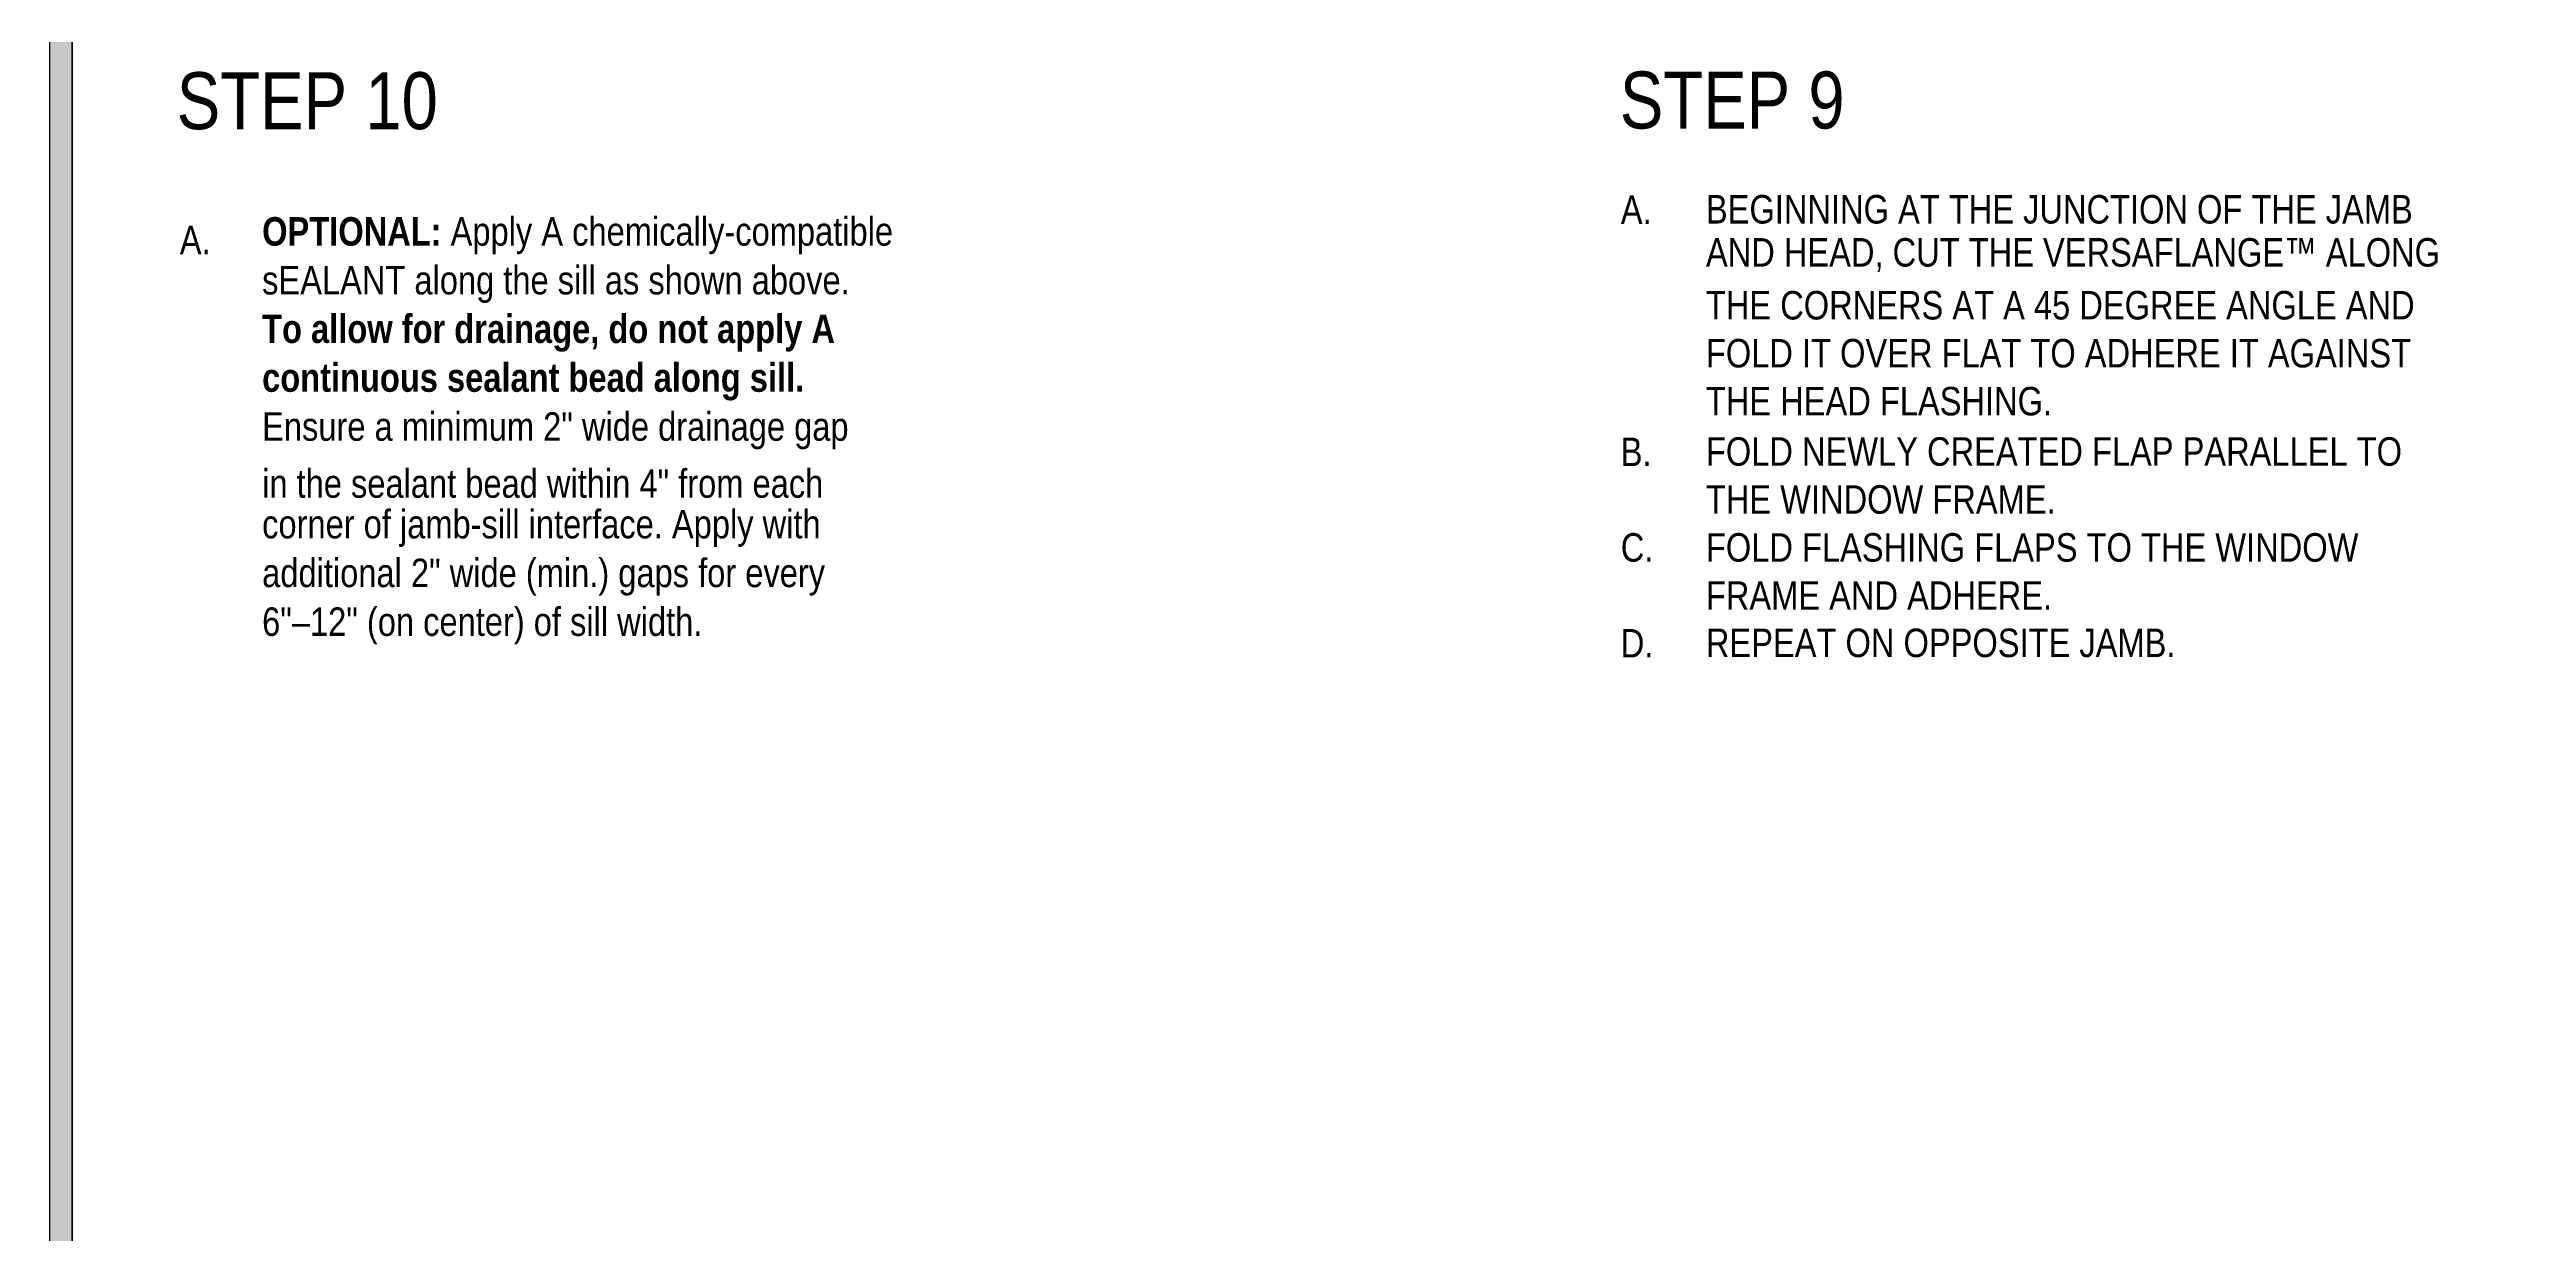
# Model space of a CAD drawing. Extents: x -1140 to 5605, y -816 to 2382.
# Drawn here: x -1114 to -136, y 459 to 927 of the extents above; entities that cross this region are included whole.
import ezdxf

# ---------------------------------------------------------------- set-up
doc = ezdxf.new("R2010")
doc.units = 0
doc.header["$MEASUREMENT"] = 0
for name, color, linetype, lineweight in [('.ATI-TEXT', 7, 'Continuous', 0), ('G-ANNO-TTLB', 7, 'Continuous', 0), ('TYVEK', 7, 'Continuous', 0)]:
    doc.layers.add(name, color=color, linetype=linetype, lineweight=lineweight)

# ---------------------------------------------------------------- blocks, each defined once
blk = doc.blocks.new('Block_455')
at = {"layer": '.ATI-TEXT', "char_height": 0.2, "attachment_point": 7}
for s, insert in [('\\C18;\\c0;\\FArial Narrow|b0|i0|c1;\\H11.249999;\\W1.000000;A.', (-493.44, 857.75)), ('\\C18;\\c0;\\FArial Narrow|b0|i0|c1;\\H11.249999;\\W1.000000;BEGINNING AT THE JUNCTION OF THE JAMB', (-459.82, 857.75)), ('\\C18;\\c0;\\FArial Narrow|b0|i0|c1;\\H11.249999;\\W1.000000;AND HEAD, CUT THE VERSAFLANGE™ ALONG', (-459.8, 838.8)), ('\\C18;\\c0;\\FArial Narrow|b0|i0|c1;\\H11.249999;\\W1.000000;THE CORNERS AT A 45 DEGREE ANGLE AND', (-459.82, 819.85)), ('\\C18;\\c0;\\FArial Narrow|b0|i0|c1;\\H11.249999;\\W1.000000;FOLD IT OVER FLAT TO ADHERE IT AGAINST', (-459.82, 800.9)), ('\\C18;\\c0;\\FArial Narrow|b0|i0|c1;\\H11.249999;\\W1.000000;THE HEAD FLASHING.', (-459.82, 781.95)), ('\\C18;\\c0;\\FArial Narrow|b0|i0|c1;\\H11.249999;\\W1.000000;B.', (-493.45, 762.07)), ('\\C18;\\c0;\\FArial Narrow|b0|i0|c1;\\H11.249999;\\W1.000000;FOLD NEWLY CREATED FLAP PARALLEL TO', (-459.82, 762.07)), ('\\C18;\\c0;\\FArial Narrow|b0|i0|c1;\\H11.249999;\\W1.000000;THE WINDOW FRAME.', (-459.82, 743.12)), ('\\C18;\\c0;\\FArial Narrow|b0|i0|c1;\\H11.249999;\\W1.000000;C.', (-493.45, 724.17)), ('\\C18;\\c0;\\FArial Narrow|b0|i0|c1;\\H11.249999;\\W1.000000;FOLD FLASHING FLAPS TO THE WINDOW', (-459.82, 724.17)), ('\\C18;\\c0;\\FArial Narrow|b0|i0|c1;\\H11.249999;\\W1.000000;FRAME AND ADHERE.', (-459.82, 705.32)), ('\\C18;\\c0;\\FArial Narrow|b0|i0|c1;\\H11.249999;\\W1.000000;D.', (-493.45, 686.47)), ('\\C18;\\c0;\\FArial Narrow|b0|i0|c1;\\H11.249999;\\W1.000000;REPEAT ON OPPOSITE JAMB.', (-459.82, 686.47))]:
    blk.add_mtext(s, dxfattribs=dict(at, insert=insert))
blk = doc.blocks.new('Block_469')
at = {"layer": '.ATI-TEXT', "char_height": 0.2, "attachment_point": 7}
for s, insert in [('\\C18;\\c0;\\FArial Narrow Bold|b1|i0|c1;\\H11.249999;\\W1.000000;OPTIONAL:\\FArial Narrow|b0|i0|c1; Apply A chemically-compatible', (-1030.11, 845.78)), ('\\C18;\\c0;\\FArial Narrow|b0|i0|c1;\\H11.249999;\\W1.000000;A.', (-1062.63, 845.78)), ('\\C18;\\c0;\\FArial Narrow|b0|i0|c1;\\H11.249999;\\W1.000000;sEALANT along the sill as shown above.', (-1030.11, 826.51)), ('\\C18;\\c0;\\FArial Narrow Bold|b1|i0|c1;\\H11.249999;\\W1.000000;To allow for drainage, do not apply A ', (-1030.11, 807.24)), ('\\C18;\\c0;\\FArial Narrow Bold|b1|i0|c1;\\H11.249999;\\W1.000000;continuous sealant bead along sill.', (-1030.11, 787.97)), ('\\C18;\\c0;\\FArial Narrow|b0|i0|c1;\\H11.249999;\\W1.000000;Ensure a minimum 2" wide drainage gap ', (-1030.11, 768.7)), ('\\C18;\\c0;\\FArial Narrow|b0|i0|c1;\\H11.249999;\\W1.000000;in the sealant bead within 4" from each', (-1030.11, 749.42)), ('\\C18;\\c0;\\FArial Narrow|b0|i0|c1;\\H11.249999;\\W1.000000;corner of jamb-sill interface. Apply with', (-1030.11, 730.15)), ('\\C18;\\c0;\\FArial Narrow|b0|i0|c1;\\H11.249999;\\W1.000000;additional 2" wide (min.) gaps for every ', (-1030.09, 710.88)), ('\\C18;\\c0;\\FArial Narrow|b0|i0|c1;\\H11.249999;\\W1.000000;6"–12" (on center) of sill width.', (-1030.11, 691.61))]:
    blk.add_mtext(s, dxfattribs=dict(at, insert=insert))

msp = doc.modelspace()

# ---------------------------------------------------------------- hatches: boundary and pattern name
at = {"layer": 'G-ANNO-TTLB', "true_color": 0xff00ff, "transparency": 33554687}
h = msp.add_hatch(color=6, dxfattribs=at)
edge = h.paths.add_edge_path()
edge.add_spline(control_points=[(1815.43, -731.7), (1815.43, -731.7), (-1114.08, -731.7), (-1114.08, -731.7), (-1114.08, -731.7), (-1114.08, 1725.3), (-1114.08, 1725.3), (-1114.08, 1725.3), (1815.43, 1725.3), (1815.43, 1725.3), (1815.43, 1725.3), (1815.43, -731.7), (1815.43, -731.7)], knot_values=[0, 0, 0, 0, 1, 1, 1, 2, 2, 2, 3, 3, 3, 4, 4, 4, 4], degree=3, periodic=0)
edge = h.paths.add_edge_path()
edge.add_spline(control_points=[(-1105.08, 1716.3), (-1105.08, 1716.3), (-1105.08, -722.7), (-1105.08, -722.7), (-1105.08, -722.7), (1806.43, -722.7), (1806.43, -722.7), (1806.43, -722.7), (1806.43, 1716.3), (1806.43, 1716.3), (1806.43, 1716.3), (-1105.08, 1716.3), (-1105.08, 1716.3)], knot_values=[0, 0, 0, 0, 1, 1, 1, 2, 2, 2, 3, 3, 3, 4, 4, 4, 4], degree=3, periodic=0)
edge.add_line((-1105.08, 1716.3), (-1105.08, 1716.3))

# ---------------------------------------------------------------- linework, layer by layer
at = {"layer": 'G-ANNO-TTLB', "color": 6, "lineweight": 30, "true_color": 0xff00ff}
for p, q in [((-1114.08, 1725.3), (-1114.08, -731.7)), ((-1105.08, 1716.3), (-1105.08, -722.7)), ((-1105.08, -722.7), (-1105.08, 1716.3))]:
    msp.add_line(p, q, dxfattribs=at)
at = {"layer": 'G-ANNO-TTLB'}
for points in [[(1815.43, -731.7), (1815.43, -731.7), (-1114.08, -731.7), (-1114.08, -731.7), (-1114.08, -731.7), (-1114.08, 1725.3), (-1114.08, 1725.3), (-1114.08, 1725.3), (1815.43, 1725.3), (1815.43, 1725.3), (1815.43, 1725.3), (1815.43, -731.7), (1815.43, -731.7)], [(-1105.08, 1716.3), (-1105.08, 1716.3), (-1105.08, -722.7), (-1105.08, -722.7), (-1105.08, -722.7), (1806.43, -722.7), (1806.43, -722.7), (1806.43, -722.7), (1806.43, 1716.3), (1806.43, 1716.3), (1806.43, 1716.3), (-1105.08, 1716.3), (-1105.08, 1716.3)]]:
    msp.add_open_spline(points, degree=3, knots=[0, 0, 0, 0, 1, 1, 1, 2, 2, 2, 3, 3, 3, 4, 4, 4, 4], dxfattribs=at)
at = {"layer": 'TYVEK', "color": 1, "lineweight": 25, "true_color": 0xff0000}
msp.add_lwpolyline([(-693.43, 829.31)], dxfattribs=at)

# ---------------------------------------------------------------- block references
at = {"layer": '.ATI-TEXT'}
for name in ['Block_469', 'Block_455']:
    msp.add_blockref(name, (0, 0), dxfattribs=at)

# ---------------------------------------------------------------- texts
at = {"layer": '.ATI-TEXT', "char_height": 0.2, "attachment_point": 7}
for s, insert in [('\\C18;\\c0;\\FArial Narrow|b0|i0|c1;\\H22.499999;\\W1.000000;STEP 10', (-1063.84, 894.86)), ('\\C18;\\c0;\\FArial Narrow|b0|i0|c1;\\H22.499999;\\W1.000000;STEP 9', (-493.83, 895.13))]:
    msp.add_mtext(s, dxfattribs=dict(at, insert=insert))

doc.saveas('drawing.dxf')
